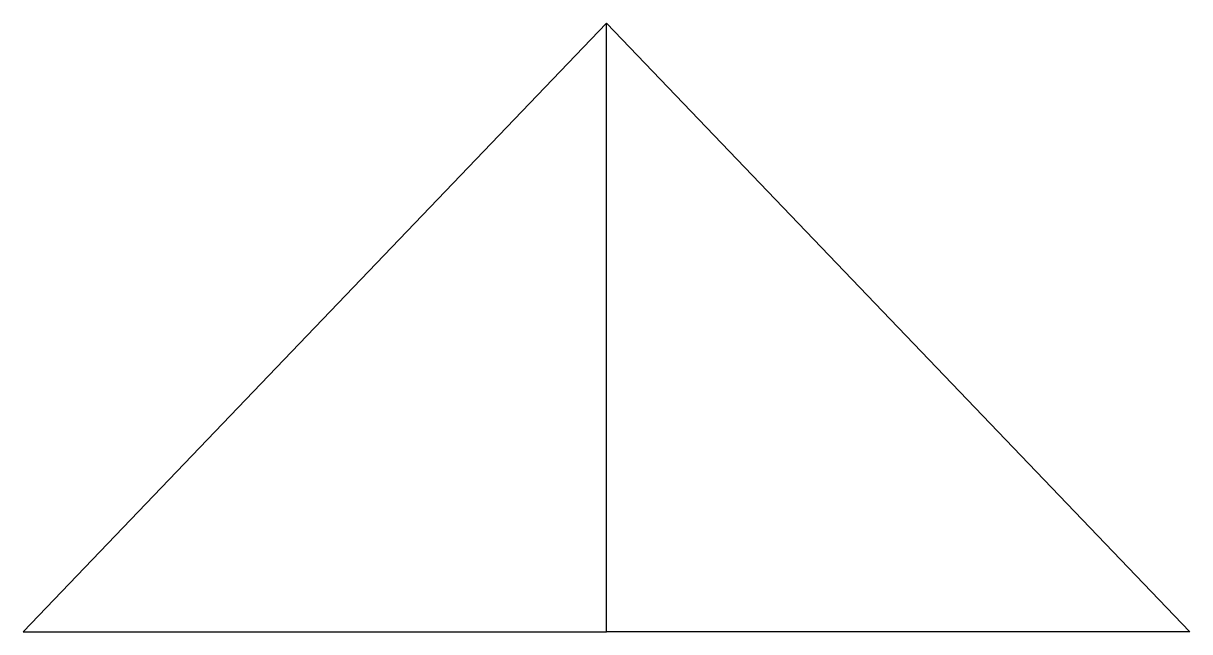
# Model space of a CAD drawing. Extents: x 17.66 to 25.12, y 0 to 3.89.
import ezdxf

# ---------------------------------------------------------------- set-up
doc = ezdxf.new("R2010")
doc.units = 0
doc.layers.add('MODELSKETCH_VISIBLE', color=7, linetype='CONTINUOUS')

msp = doc.modelspace()

# ---------------------------------------------------------------- linework, layer by layer
at = {"layer": 'MODELSKETCH_VISIBLE'}
for p, q in [((21.3889, 3.8877), (17.6622, 0)), ((21.3889, 0), (21.3889, 3.8877)), ((21.3889, 3.8877), (25.1156, 0)), ((17.6622, 0), (21.3889, 0)), ((25.1156, 0), (21.3889, 0))]:
    msp.add_line(p, q, dxfattribs=at)

doc.saveas('drawing.dxf')
